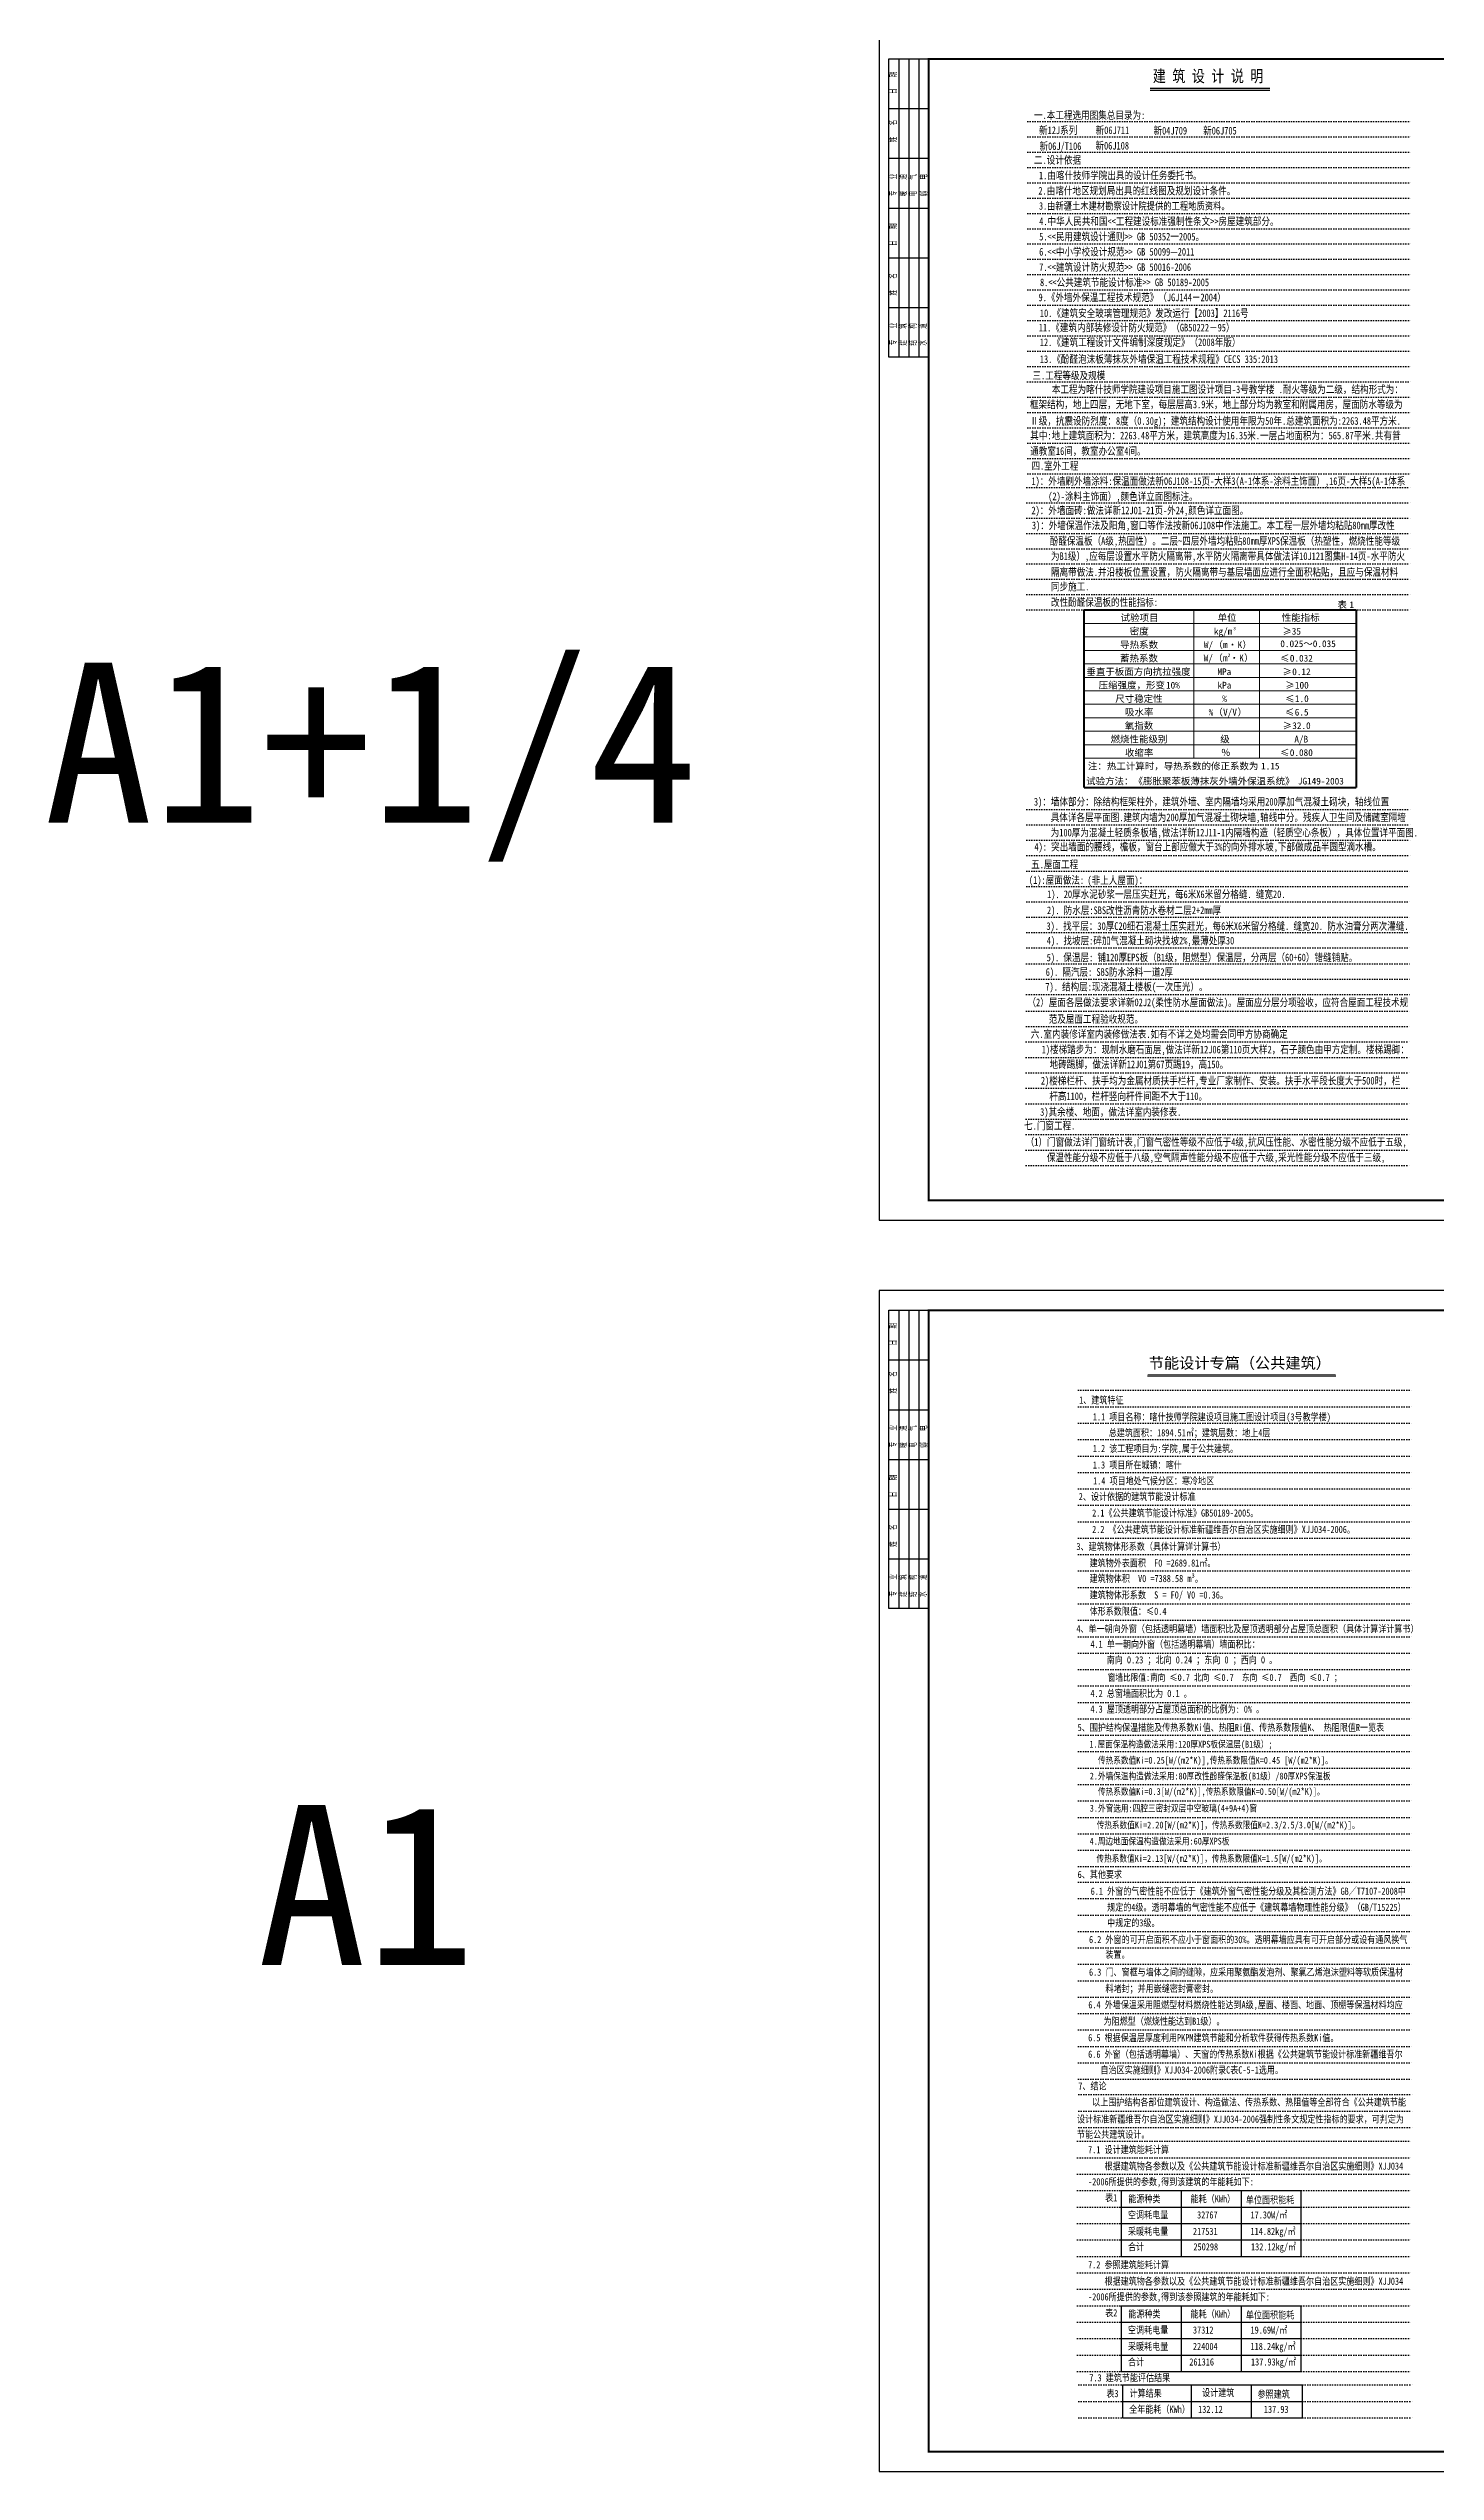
# Model space of a CAD drawing. Extents: x 28773 to 175644, y 7355 to 486294.
# Drawn here: x 28773 to 98530, y 254691 to 376544 of the extents above; entities that cross this region are included whole.
import ezdxf

# ---------------------------------------------------------------- set-up
doc = ezdxf.new("R2010")
doc.units = 0
doc.header["$LTSCALE"] = 1000
doc.header["$MEASUREMENT"] = 0
doc.linetypes.add('DOT2', pattern=[0.125, 0, -0.125])
for name, color, linetype in [('1', 7, 'Continuous'), ('PUB_TEXT', 7, 'Continuous'), ('PUB_TITLE', 7, 'Continuous'), ('TWT_TITLE', 7, 'Continuous'), ('WINDOW', 4, 'Continuous'), ('看线', 3, 'Continuous')]:
    doc.layers.add(name, color=color, linetype=linetype)
doc.layers.add('粗线', color=5, linetype='Continuous', lineweight=70)
doc.layers.add('细线', color=2, linetype='Continuous', lineweight=13)
doc.styles.add('_TCH_DYN', font='')
doc.styles.add('FSZ', font='')
doc.styles.get("Standard").update_dxf_attribs({"font": 'gbenor.shx', "bigfont": 'gbcbig.shx'})
doc.styles.add('STYLE3', font='', dxfattribs={"width": 0.7})
doc.styles.add('WMF-宋体0', font='')
doc.styles.add('仿宋', font='')
doc.styles.get('_TCH_DYN').set_extended_font_data('SimSun')
doc.styles.get('FSZ').set_extended_font_data('SimSun')
doc.styles.get('STYLE3').set_extended_font_data('SimSun')
doc.styles.get('WMF-宋体0').set_extended_font_data('SimSun')
doc.styles.get('仿宋').set_extended_font_data('SimSun')

# ---------------------------------------------------------------- blocks, each defined once
blk = doc.blocks.new('$titleblk$00000094')
for p, q in [((-150, 20), (0, 20)), ((-150, 0), (-150, 20)), ((0, 15), (-150, 15)), ((-125, 20), (-125, 0)), ((-100, 20), (-100, 0)), ((-75, 20), (-75, 0)), ((-50, 20), (-50, 0)), ((-25, 20), (-25, 0)), ((0, 20), (0, 0)), ((0, 10), (-150, 10)), ((0, 5), (-150, 5))]:
    blk.add_line(p, q)
at = {"width": 0.8}
for s, p in [(' 专   业', (-145.9, 16)), ('建   筑', (-144.2, 11)), (' 姓   名', (-120.9, 16)), (' 日   期', (-95.9, 16)), (' 专   业', (-70.9, 16)), ('暖   通', (-69.2, 11)), (' 姓   名', (-43.8, 16)), (' 日   期', (-19.6, 16)), ('结   构', (-144.2, 6)), ('水   道', (-144.2, 1)), ('弱   电', (-69.2, 0.7)), ('电   气', (-69.2, 6))]:
    blk.add_text(s, height=3.5, rotation=0, dxfattribs=at).set_placement(p)

msp = doc.modelspace()

# ---------------------------------------------------------------- linework, layer by layer
at = {"color": 1}
msp.add_line((84052, 309786, 3554), (93507, 309786, 3554), dxfattribs=at)
at = {"color": 1, "const_width": 37.3, "elevation": 3554}
msp.add_lwpolyline([(84049, 309850), (93513, 309850)], dxfattribs=at)
at = {"layer": '1', "color": 4, "linetype": 'DOT2'}
for p, q in [((78025, 372871), (97391, 372871)), ((78025, 372101), (97391, 372101)), ((78025, 371331), (97391, 371331)), ((78025, 370561), (97391, 370561)), ((78025, 369791), (97391, 369791)), ((78025, 369021), (97391, 369021)), ((78025, 368251), (97391, 368251)), ((78025, 367481), (97391, 367481)), ((78025, 366711), (97391, 366711)), ((78025, 365941), (97391, 365941)), ((78025, 365171), (97391, 365171)), ((78025, 364401), (97391, 364401)), ((78025, 363631), (97391, 363631)), ((78025, 362861), (97391, 362861)), ((78025, 362091), (97391, 362091)), ((78025, 361321), (97391, 361321)), ((78016, 359781), (97381, 359781)), ((78025, 360551), (97391, 360551)), ((78025, 359011), (97391, 359011)), ((78025, 358241), (97391, 358241)), ((78025, 357471), (97391, 357471)), ((78022, 355931), (97387, 355931)), ((78022, 355931), (97387, 355931)), ((78025, 356701), (97391, 356701)), ((78022, 355161), (97387, 355161)), ((78022, 355161), (97387, 355161)), ((77984, 354469), (97349, 354469)), ((77984, 354469), (97349, 354469)), ((77984, 353699), (97349, 353699)), ((77984, 352929), (97349, 352929)), ((77984, 352159), (97349, 352159)), ((77984, 351389), (97349, 351389)), ((77984, 350619), (97349, 350619)), ((77984, 349849), (97349, 349849)), ((77984, 349079), (97349, 349079)), ((77984, 348309), (97349, 348309)), ((77984, 338275), (97349, 338275)), ((77984, 338275), (97349, 338275)), ((77984, 337505), (97349, 337505)), ((77984, 336735), (97349, 336735)), ((77969, 335169), (97335, 335169)), ((77982, 335965), (97348, 335965)), ((77984, 335965), (97349, 335965)), ((77969, 334399), (97335, 334399)), ((77969, 333629), (97335, 333629)), ((77969, 333629), (97335, 333629)), ((77969, 332859), (97335, 332859)), ((77969, 332089), (97335, 332089)), ((77963, 330506), (97329, 330506)), ((77969, 331319), (97335, 331319)), ((77963, 329736), (97329, 329736)), ((77959, 328133), (97325, 328133)), ((77959, 328133), (97325, 328133)), ((77963, 328966), (97325, 328966)), ((77963, 328966), (97329, 328966)), ((77943, 326586), (97277, 326586)), ((77959, 327363), (97325, 327363)), ((77943, 325808), (97277, 325808)), ((77943, 325031), (97277, 325031)), ((77943, 324253), (97277, 324253)), ((77943, 323476), (97277, 323476)), ((77943, 322698), (97277, 322698)), ((77943, 321921), (97277, 321921)), ((77943, 321143), (97277, 321143)), ((77943, 320366), (97277, 320366)), ((80567, 309064), (97350, 309064)), ((80567, 308238), (97350, 308238)), ((80567, 307412), (97350, 307412)), ((80567, 306586), (97350, 306586)), ((80567, 305760), (97350, 305760)), ((80567, 304934), (97350, 304934)), ((80567, 304108), (97350, 304108)), ((80567, 303282), (97350, 303282)), ((80567, 302456), (97350, 302456)), ((80567, 301630), (97350, 301630)), ((80567, 300804), (97350, 300804)), ((80567, 299978), (97350, 299978)), ((80567, 299152), (97350, 299152)), ((80567, 298326), (97350, 298326)), ((80567, 297500), (97350, 297500)), ((80567, 296674), (97350, 296674)), ((80567, 295848), (97350, 295848)), ((80567, 295022), (97350, 295022)), ((80567, 294196), (97350, 294196)), ((80567, 293370), (97350, 293370)), ((80567, 292544), (97350, 292544)), ((80567, 291718), (97350, 291718)), ((80567, 291718), (97350, 291718)), ((80567, 290893), (97350, 290893)), ((80567, 290067), (97350, 290067)), ((80567, 289241), (97350, 289241)), ((80567, 288415), (97350, 288415)), ((80567, 287589), (97350, 287589)), ((80567, 286763), (97350, 286763)), ((80567, 285937), (97350, 285937)), ((80567, 285111), (97350, 285111)), ((80567, 285111), (97350, 285111)), ((80567, 284330), (97350, 284330)), ((80567, 283504), (97350, 283504)), ((80567, 282678), (97350, 282678)), ((80567, 281852), (97350, 281852)), ((80567, 281026), (97350, 281026)), ((80567, 280200), (97350, 280200)), ((80567, 279374), (97350, 279374)), ((80567, 278548), (97350, 278548)), ((80567, 277722), (97350, 277722)), ((80567, 276896), (97350, 276896)), ((80567, 276896), (97350, 276896)), ((80567, 276070), (97350, 276070)), ((80567, 275244), (97350, 275244)), ((80567, 274418), (97350, 274418)), ((80587, 273646), (97370, 273646)), ((80587, 272820), (97370, 272820)), ((80587, 271994), (97370, 271994)), ((80530, 271301), (97313, 271301)), ((80530, 271301), (97313, 271301)), ((80530, 270475), (97313, 270475)), ((80530, 270475), (97313, 270475)), ((80530, 269648), (97313, 269648)), ((80530, 268821), (97313, 268821)), ((80530, 267994), (97313, 267994)), ((80530, 267167), (97313, 267167)), ((80530, 266340), (97313, 266340)), ((80530, 265512), (97313, 265512)), ((80530, 264685), (97313, 264685)), ((80530, 263858), (97313, 263858)), ((80530, 263031), (97313, 263031)), ((80530, 262204), (97313, 262204)), ((80530, 261377), (97313, 261377)), ((80530, 260550), (97313, 260550)), ((80530, 259723), (97313, 259723)), ((80591, 259044), (97374, 259044)), ((80591, 258217), (97374, 258217)), ((80591, 257390), (97374, 257390))]:
    msp.add_line(p, q, dxfattribs=at)
at = {"layer": 'PUB_TITLE'}
for p, q in [((84170, 374455), (90196, 374455)), ((82722, 268821), (91759, 268821)), ((82722, 268821), (82722, 265512)), ((85734, 268821), (85734, 265512)), ((88747, 268821), (88747, 265512)), ((91759, 268821), (91759, 265512)), ((82722, 267994), (91759, 267994)), ((82722, 267167), (91759, 267167)), ((82722, 266340), (91759, 266340)), ((82722, 265512), (91759, 265512)), ((82722, 263032), (91759, 263032)), ((82722, 263032), (82722, 259724)), ((82722, 262205), (91759, 262205)), ((85734, 263032), (85734, 259724)), ((88747, 263032), (88747, 259724)), ((91759, 263032), (91759, 259724)), ((82722, 261378), (91759, 261378)), ((82722, 260551), (91759, 260551)), ((82722, 259724), (91759, 259724)), ((82783, 259044), (91820, 259044)), ((82783, 259044), (82783, 257390)), ((86240, 259044), (86240, 257390)), ((89253, 259044), (89253, 257390)), ((91820, 259044), (91820, 257390)), ((82783, 258217), (91820, 258217)), ((82783, 257390), (91820, 257390))]:
    msp.add_line(p, q, dxfattribs=at)
at = {"layer": 'PUB_TITLE', "const_width": 57.4}
msp.add_lwpolyline([(84171, 374536), (90198, 374536)], dxfattribs=at)
at = {"layer": 'TWT_TITLE'}
for points in [[(70544, 317619), (175644, 317619), (175644, 377019), (70544, 377019)], [(70544, 254691), (154644, 254691), (154644, 314091), (70544, 314091)]]:
    msp.add_lwpolyline(points, close=True, dxfattribs=at)
at = {"layer": 'TWT_TITLE', "const_width": 100}
for points in [[(73044, 318619), (174644, 318619), (174644, 376019), (73044, 376019)], [(73044, 255691), (153644, 255691), (153644, 313091), (73044, 313091)]]:
    msp.add_lwpolyline(points, close=True, dxfattribs=at)
at = {"layer": '粗线'}
for p, q in [((80856, 348309), (94535, 348309)), ((80856, 339386), (80856, 348309)), ((94535, 348309), (94535, 339386)), ((80856, 339386), (94535, 339386))]:
    msp.add_line(p, q, dxfattribs=at)
at = {"layer": '细线'}
for p, q in [((80856, 347631), (94535, 347631)), ((86381, 348309), (86381, 340850)), ((89680, 348309), (89680, 340850)), ((80856, 346953), (94535, 346953)), ((80856, 346274), (94535, 346274)), ((80856, 345596), (94535, 345596)), ((80856, 344918), (94535, 344918)), ((80856, 344240), (94535, 344240)), ((80856, 343562), (94535, 343562)), ((80856, 342884), (94535, 342884)), ((80856, 342206), (94535, 342206)), ((80856, 341528), (94535, 341528)), ((80856, 340850), (94535, 340850))]:
    msp.add_line(p, q, dxfattribs=at)

# ---------------------------------------------------------------- block references
at = {"layer": 'TWT_TITLE', "xscale": 100, "yscale": 100, "zscale": 100, "rotation": 90}
for p in [(73044, 376019), (73044, 313091)]:
    msp.add_blockref('$titleblk$00000094', p, dxfattribs=at)

# ---------------------------------------------------------------- texts
at = {"color": 7, "style": 'FSZ'}
msp.add_text('节能设计专篇（公共建筑）', height=559.6, dxfattribs=at).set_placement((84107, 310156, 3554))
at = {"layer": 'PUB_TEXT'}
for s, height, style, p in [('表', 340, 'WMF-宋体0', (93596, 348402)), ('1', 340, 'WMF-宋体0', (94201, 348402)), ('试验项目', 340.3, 'WMF-宋体0', (82693, 347743)), ('密度', 340.3, 'WMF-宋体0', (83151, 347065)), ('kg/m', 340.3, 'WMF-宋体0', (87386, 347065)), ('单位', 340.3, 'WMF-宋体0', (87570, 347754)), ('3', 170, 'WMF-宋体0', (88354, 347289)), ('性能指标', 340.3, 'WMF-宋体0', (90795, 347751)), ('≥35', 340.3, 'WMF-宋体0', (90837, 347065)), ('A1+1/4', 8056.1, '_TCH_DYN', (28543, 337607)), ('蓄热系数', 340.3, 'WMF-宋体0', (82663, 345709)), ('导热系数', 340.3, 'WMF-宋体0', (82668, 346387)), ('W/', 340.3, 'WMF-宋体0', (86870, 345723)), ('W/', 340.3, 'WMF-宋体0', (86878, 346387)), ('（', 340, 'WMF-宋体0', (87354, 345723)), ('（', 340, 'WMF-宋体0', (87362, 346387)), ('m', 340, 'WMF-宋体0', (87846, 346387)), ('2', 170, 'WMF-宋体0', (88080, 345947)), ('·', 340, 'WMF-宋体0', (88088, 346387)), ('K', 340, 'WMF-宋体0', (88572, 346387)), ('）', 340, 'WMF-宋体0', (88814, 346387)), ('）', 340, 'WMF-宋体0', (88899, 345723)), ('0.025～0.035', 340.25, 'WMF-宋体0', (90723, 346439)), ('≤', 340, 'WMF-宋体0', (90719, 345709)), ('垂直于板面方向抗拉强度', 340.25, 'WMF-宋体0', (80972, 345031)), ('MPa', 340.3, 'WMF-宋体0', (87560, 345031)), ('m', 340, 'WMF-宋体0', (87838, 345723)), ('·', 340, 'WMF-宋体0', (88173, 345723)), ('K', 340, 'WMF-宋体0', (88657, 345723)), ('≥', 340, 'WMF-宋体0', (90837, 345031)), ('0.032', 340.3, 'WMF-宋体0', (91203, 345709)), ('0.12', 340.3, 'WMF-宋体0', (91321, 345031)), ('压缩强度，形变', 340.3, 'WMF-宋体0', (81585, 344353)), ('尺寸稳定性', 340.3, 'WMF-宋体0', (82421, 343675)), ('10%', 340.3, 'WMF-宋体0', (84973, 344353)), ('kPa', 340.3, 'WMF-宋体0', (87566, 344353)), ('%', 340, 'WMF-宋体0', (87803, 343675)), ('≤', 340, 'WMF-宋体0', (90974, 343675)), ('≥', 340, 'WMF-宋体0', (90974, 344353)), ('100', 340.3, 'WMF-宋体0', (91458, 344353)), ('1.0', 340.3, 'WMF-宋体0', (91458, 343675)), ('氧指数', 340.3, 'WMF-宋体0', (82902, 342319)), ('吸水率', 340.3, 'WMF-宋体0', (82912, 342997)), ('%', 340, 'WMF-宋体0', (87120, 342997)), ('（', 340, 'WMF-宋体0', (87362, 342997)), ('V/V', 340.3, 'WMF-宋体0', (87846, 342997)), ('）', 340, 'WMF-宋体0', (88572, 342997)), ('≥', 340, 'WMF-宋体0', (90840, 342319)), ('≤', 340, 'WMF-宋体0', (90964, 342997)), ('32.0', 340.3, 'WMF-宋体0', (91324, 342319)), ('6.5', 340.3, 'WMF-宋体0', (91448, 342997)), ('燃烧性能级别', 340.3, 'WMF-宋体0', (82185, 341641)), ('收缩率', 340.3, 'WMF-宋体0', (82910, 340963)), ('级', 340, 'WMF-宋体0', (87702, 341641)), ('％', 340, 'WMF-宋体0', (87743, 340963)), ('≤', 340, 'WMF-宋体0', (90716, 340963)), ('0.080', 340.3, 'WMF-宋体0', (91200, 340963)), ('A/B', 340.3, 'WMF-宋体0', (91430, 341641)), ('注：热工计算时，导热系数的修正系数为', 340.25, 'WMF-宋体0', (81047, 340285)), ('1.15', 340.3, 'WMF-宋体0', (89757, 340285)), ('试验方法：《膨胀聚苯板薄抹灰外墙外保温系统》', 340.25, '仿宋', (80958, 339530)), ('JG149-2003', 340.3, '仿宋', (91604, 339530)), ('A1', 8056.1, '_TCH_DYN', (39273, 280161))]:
    msp.add_text(s, height=height, dxfattribs=dict(at, style=style)).set_placement(p)
at = {"layer": 'WINDOW', "style": 'STYLE3', "width": 0.8}
for s, height, p in [('1、建筑特征', 361.4, (80606, 308394)), ('1.1 项目名称：喀什技师学院建设项目施工图设计项目(3号教学楼)', 361.36, (81295, 307548)), ('总建筑面积：1894.51㎡；建筑层数：地上4层', 361.36, (82098, 306747)), ('1.2 该工程项目为:学院,属于公共建筑。', 361.36, (81295, 305957)), ('1.3 项目所在城镇：喀什', 361.36, (81295, 305131)), ('1.4 项目地处气候分区：寒冷地区', 361.36, (81309, 304330, 3554)), ('2、设计依据的建筑节能设计标准', 361.36, (80588, 303541)), ('2.1《公共建筑节能设计标准》GB50189-2005。', 361.36, (81260, 302715)), ('2.2 《公共建筑节能设计标准新疆维吾尔自治区实施细则》XJJ034-2006。', 361.36, (81260, 301889)), ('3、建筑物体形系数（具体计算详计算书）', 361.36, (80469, 301030)), ('建筑物外表面积  F0 =2689.81㎡。', 361.36, (81133, 300201)), ('建筑物体积  V0 =7388.58 m³。', 361.36, (81133, 299420)), ('建筑物体形系数  S = F0/ V0 =0.36。', 361.36, (81133, 298594)), ('体形系数限值：≤0.4 ', 361.36, (81133, 297773)), ('4、单一朝向外窗（包括透明幕墙）墙面积比及屋顶透明部分占屋顶总面积（具体计算详计算书）', 361.36, (80469, 296892)), ('4.1 单一朝向外窗（包括透明幕墙）墙面积比：', 361.36, (81172, 296115)), ('南向 0.23 ；北向 0.24 ；东向 0 ；西向 0 。', 361.36, (81994, 295329)), ('4.2 总窗墙面积比为 0.1 。', 361.36, (81172, 293637)), ('窗墙比限值:南向 ≤0.7 北向 ≤0.7  东向 ≤0.7  西向 ≤0.7 ；', 343.34, (82045, 294453)), ('4.3 屋顶透明部分占屋顶总面积的比例为: 0%%% 。', 361.36, (81172, 292851)), ('5、围护结构保温措施及传热系数Ki值、热阻Ri值、传热系数限值K、 热阻限值R一览表 ', 361.36, (80531, 291930)), ('1.屋面保温构造做法采用:120厚XPS板保温层(B1级）;', 343.34, (81125, 291097)), ('  传热系数值Ki=0.25[W/(m2*K)],传热系数限值K=0.45 [W/(m2*K)]。', 343.34, (81142, 290288)), ('2.外墙保温构造做法采用:80厚改性酚醛保温板(B1级）/80厚XPS保温板', 343.34, (81142, 289495)), ('  传热系数值Ki=0.3[W/(m2*K)],传热系数限值K=0.50[W/(m2*K)]。', 343.34, (81142, 288718)), ('3.外窗选用:四腔三密封双层中空玻璃(4+9A+4)窗 ', 343.34, (81142, 287875)), ('4.周边地面保温构造做法采用:60厚XPS板', 343.34, (81135, 286220)), ('  传热系数值Ki=2.20[W/(m2*K)]，传热系数限值K=2.3/2.5/3.0[W/(m2*K)]。', 343.34, (81075, 287032)), ('  传热系数值Ki=2.13[W/(m2*K)]，传热系数限值K=1.5[W/(m2*K)]。', 343.34, (81068, 285352)), ('6、其他要求', 361.4, (80531, 284541)), ('6.1 外窗的气密性能不应低于《建筑外窗气密性能分级及其检测方法》GB／T7107-2008中', 361.36, (81188, 283695)), ('    规定的4级。透明幕墙的气密性能不应低于《建筑幕墙物理性能分级》（GB/T15225）', 361.36, (81188, 282887)), ('6.2 外窗的可开启面积不应小于窗面积的30%%%。透明幕墙应具有可开启部分或设有通风换气', 361.36, (81103, 281264)), ('    中规定的3级。', 361.36, (81188, 282105)), ('    装置。', 361.4, (81103, 280517)), ('6.3 门、窗框与墙体之间的缝隙，应采用聚氨酯发泡剂、聚氯乙烯泡沫塑料等软质保温材', 361.36, (81103, 279627)), ('    料堵封；并用嵌缝密封膏密封。', 361.36, (81103, 278801)), ('6.4 外墙保温采用阻燃型材料燃烧性能达到A级,屋面、楼面、地面、顶棚等保温材料均应', 361.36, (81068, 277984)), ('6.5 根据保温层厚度利用PKPM建筑节能和分析软件获得传热系数Ki值。', 361.36, (81061, 276325)), ('   为阻燃型（燃烧性能达到B1级）。', 361.36, (81217, 277156)), ('6.6 外窗（包括透明幕墙）、天窗的传热系数Ki根据《公共建筑节能设计标准新疆维吾尔', 361.36, (81061, 275499)), (' 7、结论', 361.4, (80358, 273900)), ('   自治区实施细则》XJJ034-2006附录C表C-5-1选用。', 361.36, (81061, 274705)), ('以上围护结构各部位建筑设计、构造做法、传热系数、热阻值等全部符合《公共建筑节能', 361.36, (81260, 273089)), ('设计标准新疆维吾尔自治区实施细则》XJJ034-2006强制性条文规定性指标的要求，可判定为', 361.36, (80502, 272234)), ('节能公共建筑设计。     ', 361.36, (80500, 271466)), ('7.1 设计建筑能耗计算', 361.84, (81056, 270697)), ('-2006所提供的参数,得到该建筑的年能耗如下:', 361.84, (81056, 269083)), ('    根据建筑物各参数以及《公共建筑节能设计标准新疆维吾尔自治区实施细则》XJJ034', 361.84, (81056, 269870)), ('表1', 361.8, (81915, 268280)), ('能源种类', 361.8, (83077, 268224)), ('能耗（KWh）', 361.8, (86210, 268224)), ('单位面积能耗', 361.8, (88991, 268174)), ('采暖耗电量      217531        114.82kg/㎡  ', 361.84, (83063, 266589)), ('空调耗电量       32767        17.30W/㎡', 361.84, (83063, 267416)), ('合计            250298        132.12kg/㎡  ', 361.84, (83063, 265811)), ('7.2 参照建筑能耗计算', 361.84, (81056, 264909)), ('    根据建筑物各参数以及《公共建筑节能设计标准新疆维吾尔自治区实施细则》XJJ034', 361.84, (81056, 264082)), ('-2006所提供的参数,得到该参照建筑的年能耗如下:', 361.84, (81056, 263295)), ('表2', 361.8, (81915, 262492)), ('空调耗电量      37312         19.69W/㎡', 361.84, (83063, 261627)), ('能源种类', 361.8, (83077, 262435)), ('能耗（KWh）', 361.8, (86210, 262435)), ('单位面积能耗', 361.8, (88991, 262385)), ('采暖耗电量      224004        118.24kg/㎡  ', 361.84, (83063, 260801)), ('7.3 建筑节能评估结果', 361.84, (81117, 259225)), ('合计           261316         137.93kg/㎡  ', 361.84, (83063, 260023)), ('表3', 361.8, (81976, 258433)), ('计算结果', 361.8, (83138, 258447)), ('设计建筑', 361.8, (86790, 258477)), ('参照建筑', 361.8, (89577, 258397)), ('全年能耗（KWh）  132.12          137.93', 361.84, (83124, 257639))]:
    msp.add_text(s, height=height, dxfattribs=at).set_placement(p)
at = {"layer": '看线', "color": 3, "style": 'STYLE3', "width": 0.8}
for s, height, p in [('建 筑 设 计 说 明', 600, (84311, 374857)), ('一.本工程选用图集总目录为:', 385, (78338, 372995)), ('新12J系列', 385, (78589, 372237)), ('新06J/T106', 385, (78612, 371439)), ('新06J108', 385, (81426, 371462)), ('新06J711', 385, (81436, 372240)), ('新04J709', 385, (84346, 372217)), ('新06J705', 385, (86842, 372217)), ('二.设计依据', 385, (78335, 370744)), ('2.由喀什地区规划局出具的红线图及规划设计条件。', 385, (78556, 369196, -19505)), ('1.由喀什技师学院出具的设计任务委托书。', 385, (78587, 369965, -19505)), ('4.中华人民共和国<<工程建设标准强制性条文>>房屋建筑部分。', 385, (78597, 367659)), ('5.<<民用建筑设计通则>> GB 50352一2005。', 385, (78597, 366890)), ('6.<<中小学校设计规范>> GB 50099—2011', 385, (78597, 366127)), ('三.工程等级及规模', 385, (78259, 359906)), ('    本工程为喀什技师学院建设项目施工图设计项目-3号教学楼 .耐火等级为二级，结构形式为：', 385, (78396, 359209)), ('框架结构，地上四层，无地下室，每层层高3.9米，地上部分均为教室和附属用房，屋面防水等级为', 385, (78134, 358453)), ('其中:地上建筑面积为：2263.48平方米，建筑高度为16.35米.一层占地面积为：565.87平米.共有普', 385, (78145, 356887)), ('Ⅱ级，抗震设防烈度：8度（0.30g)；建筑结构设计使用年限为50年.总建筑面积为:2263.48平方米.', 385, (78145, 357621)), ('通教室16间，教室办公室4间。', 385, (78145, 356106)), ('1)：外墙刷外墙涂料:保温面做法新06J108-15页-大样3(A-1体系-涂料主饰面）,16页-大样5(A-1体系', 385, (78206, 354593)), ('四.室外工程', 385, (78207, 355363)), ('2)：外墙面砖:做法详新12J01-21页-外24,颜色详立面图。', 385, (78207, 353121)), ('(2)-涂料主饰面）,颜色详立面图标注。', 385, (79052, 353827)), ('3)：外墙保温作法及阳角,窗口等作法按新06J108中作法施工。本工程一层外墙均粘贴80mm厚改性', 385, (78231, 352368)), ('酚醛保温板（A级,热固性）。二层~四层外墙均粘贴80mm厚XPS保温板（热塑性，燃烧性能等级', 385, (79126, 351583)), ('为B1级）,应每层设置水平防火隔离带,水平防火隔离带具体做法详10J121图集H-14页-水平防火', 385, (79190, 350821)), ('隔离带做法.并沿楼板位置设置，防火隔离带与基层墙面应进行全面积粘贴，且应与保温材料', 385, (79190, 350021)), ('同步施工.', 385, (79190, 349290)), ('改性酚醛保温板的性能指标:', 385, (79190, 348505)), ('3)：墙体部分：除结构框架柱外，建筑外墙、室内隔墙均采用200厚加气混凝土砌块，轴线位置', 385, (78333, 338471)), ('4): 突出墙面的腰线，檐板，窗台上部应做大于3%%%的向外排水坡,下部做成品半圆型滴水槽。', 385, (78359, 336205)), ('五.屋面工程', 385, (78193, 335318)), ('(1):屋面做法:', 385, (78083, 334533)), ('1). 20厚水泥砂浆一层压实赶光，每6米X6米留分格缝. 缝宽20.', 385, (78995, 333819)), ('(非上人屋面)：', 385, (81026, 334523)), ('3). 找平层：30厚C20细石混凝土压实赶光，每6米X6米留分格缝. 缝宽20. 防水油膏分两次灌缝.', 385, (78962, 332217)), ('2). 防水层:SBS改性沥青防水卷材二层2+2mm厚', 385, (78990, 333010)), ('4). 找坡层:碎加气混凝土砌块找坡2%%%,最薄处厚30', 385, (78980, 331486)), ('6). 隔汽层: SBS防水涂料一道2厚', 385, (78926, 329908)), ('5). 保温层: 铺120厚EPS板（B1级，阻燃型）保温层，分两层（60+60）错缝铺贴。', 385, (78974, 330640)), ('7). 结构层:现浇混凝土楼板(一次压光）。', 385, (78908, 329167)), ('（2）屋面各层做法要求详新02J2(柔性防水屋面做法)。屋面应分层分项验收，应符合屋面工程技术规', 385, (78008, 328381)), ('范及屋面工程验收规范。', 385, (79076, 327542)), ('六.室内装修详室内装修做法表.如有不详之处均需会同甲方协商确定', 385, (78173, 326786)), ('1)楼梯踏步为：现制水磨石面层,做法详新12J06第110页大样2，石子颜色由甲方定制。楼梯踢脚：', 385, (78722, 326010)), ('地砖踢脚，做法详新12J01第67页踢19，高150。', 385, (79121, 325263)), ('2)楼梯栏杆、扶手均为金属材质扶手栏杆,专业厂家制作、安装。扶手水平段长度大于500时，栏', 385, (78682, 324441)), ('3)其余楼、地面，做法详室内装修表.', 385, (78646, 322870)), ('杆高1100，栏杆竖向杆件间距不大于110。', 385, (79105, 323662)), ('七.门窗工程.', 385, (77836, 322181)), ('（1）门窗做法详门窗统计表,门窗气密性等级不应低于4级,抗风压性能、水密性能分级不应低于五级,', 385, (77919, 321360)), ('保温性能分级不应低于八级,空气隔声性能分级不应低于六级,采光性能分级不应低于三级,', 385, (78985, 320581))]:
    msp.add_text(s, height=height, dxfattribs=at).set_placement(p)
at = {"layer": '看线', "color": 1, "style": 'STYLE3', "width": 0.8}
msp.add_text('3.由新疆土木建材勘察设计院提供的工程地质资料。', height=372.73, dxfattribs=at).set_placement((78589, 368438))
at = {"layer": '看线', "style": 'STYLE3', "width": 0.8}
for s, p in [('7.<<建筑设计防火规范>> GB 50016-2006', (78597, 365356)), ('8.<<公共建筑节能设计标准>> GB 50189-2005', (78638, 364591)), ('9.《外墙外保温工程技术规范》（JGJ144－2004）', (78564, 363834)), ('10.《建筑安全玻璃管理规范》发改运行【2003】2116号', (78632, 363038)), ('11.《建筑内部装修设计防火规范》（GB50222－95）', (78576, 362314)), ('12.《建筑工程设计文件编制深度规定》（2008年版）', (78630, 361578)), ('13.《酚醛泡沫板薄抹灰外墙保温工程技术规程》CECS 335:2013', (78630, 360728)), ('具体详各层平面图.建筑内墙为200厚加气混凝土砌块墙,轴线中分。残疾人卫生间及储藏室隔墙', (79176, 337685)), ('为100厚为混凝土轻质条板墙,做法详新12J11-1内隔墙构造（轻质空心条板），具体位置详平面图.', (79176, 336919))]:
    msp.add_text(s, height=385, dxfattribs=at).set_placement(p)

doc.saveas('drawing.dxf')
